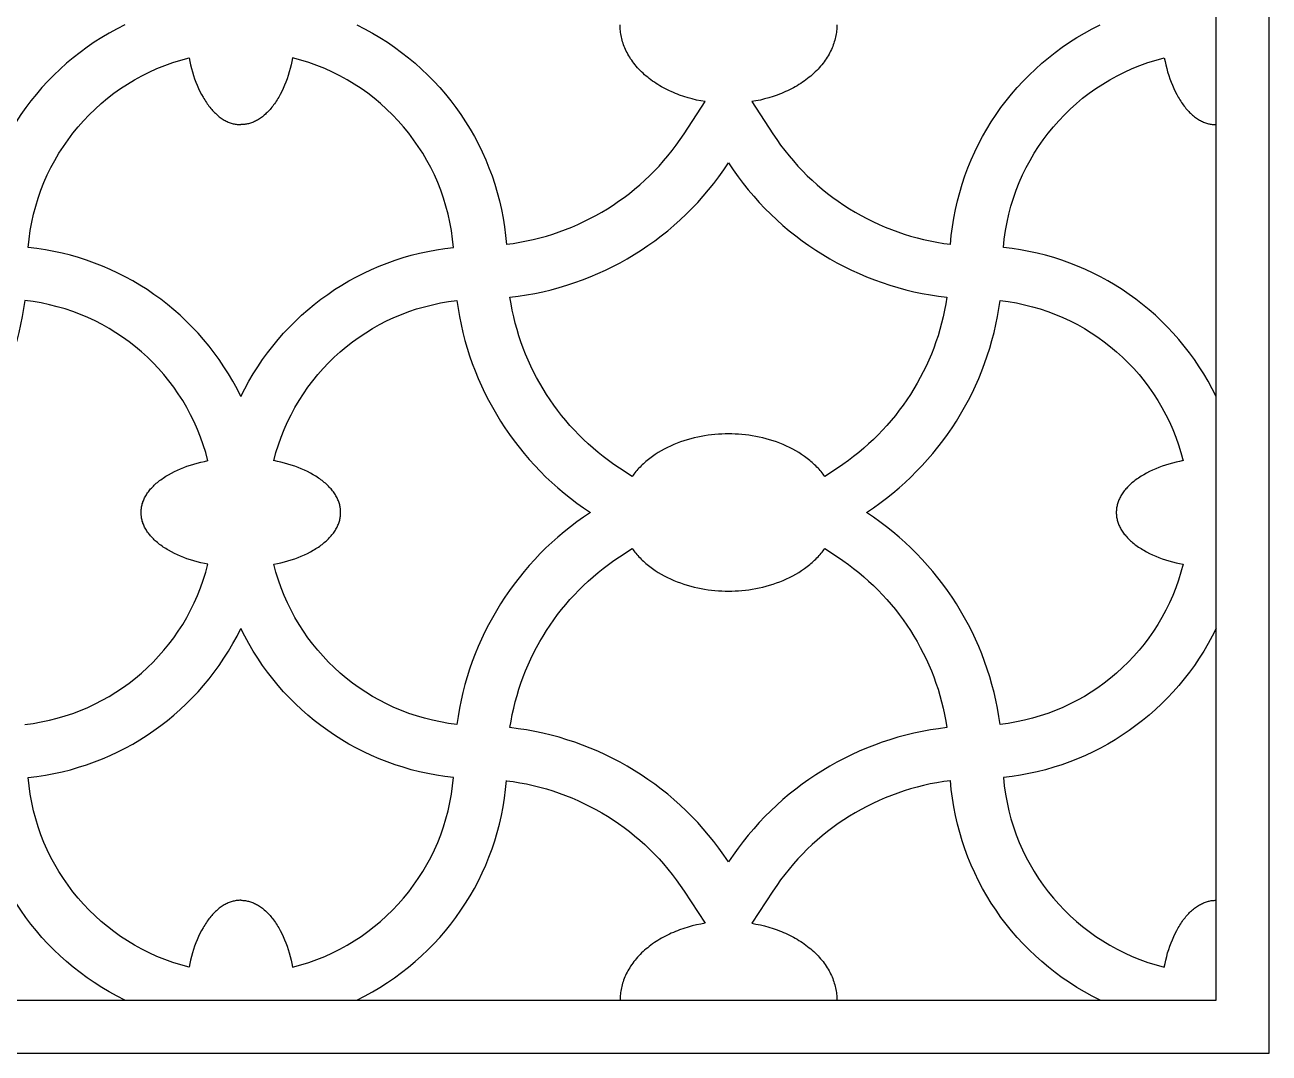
# Model space of a CAD drawing. Header units: millimetres. Extents: x 244 to 522, y 570 to 848.
# Drawn here: x 353.7 to 522.2, y 569.8 to 709.1 of the extents above; entities that cross this region are included whole.
import ezdxf

# ---------------------------------------------------------------- set-up
doc = ezdxf.new("R2010")
doc.units = ezdxf.units.MM
doc.layers.add('Layer 01', color=1, linetype='Continuous')

msp = doc.modelspace()

# ---------------------------------------------------------------- linework, layer by layer
at = {"layer": 'Layer 01'}
for p, q in [((522.23, 569.77), (522.23, 848.37)), ((515.05, 576.95), (515.05, 841.18)), ((434.31, 708.87), (434.3, 709.07)), ((434.31, 708.66), (434.31, 708.87)), ((434.33, 708.46), (434.31, 708.66)), ((434.35, 708.25), (434.33, 708.46)), ((434.37, 708.05), (434.35, 708.25)), ((434.4, 707.84), (434.37, 708.05)), ((463.61, 708.05), (463.58, 707.84)), ((463.63, 708.25), (463.61, 708.05)), ((463.65, 708.46), (463.63, 708.25)), ((463.66, 708.66), (463.65, 708.46)), ((463.67, 708.87), (463.66, 708.66)), ((463.67, 709.07), (463.67, 708.87)), ((434.44, 707.63), (434.4, 707.84)), ((434.48, 707.42), (434.44, 707.63)), ((434.53, 707.21), (434.48, 707.42)), ((434.58, 707), (434.53, 707.21)), ((434.64, 706.79), (434.58, 707)), ((434.71, 706.57), (434.64, 706.79)), ((434.78, 706.36), (434.71, 706.57)), ((434.86, 706.15), (434.78, 706.36)), ((463.19, 706.36), (463.11, 706.15)), ((463.27, 706.57), (463.19, 706.36)), ((463.33, 706.79), (463.27, 706.57)), ((463.4, 707), (463.33, 706.79)), ((463.45, 707.21), (463.4, 707)), ((463.5, 707.42), (463.45, 707.21)), ((463.54, 707.63), (463.5, 707.42)), ((463.58, 707.84), (463.54, 707.63)), ((375.91, 704.61), (376.01, 704.12)), ((389.95, 704.61), (389.85, 704.12)), ((434.95, 705.94), (434.86, 706.15)), ((435.04, 705.73), (434.95, 705.94)), ((435.14, 705.52), (435.04, 705.73)), ((435.25, 705.31), (435.14, 705.52)), ((435.36, 705.1), (435.25, 705.31)), ((435.48, 704.89), (435.36, 705.1)), ((435.61, 704.68), (435.48, 704.89)), ((435.74, 704.47), (435.61, 704.68)), ((462.37, 704.68), (462.24, 704.47)), ((462.5, 704.89), (462.37, 704.68)), ((462.62, 705.1), (462.5, 704.89)), ((462.73, 705.31), (462.62, 705.1)), ((462.83, 705.52), (462.73, 705.31)), ((462.93, 705.73), (462.83, 705.52)), ((463.03, 705.94), (462.93, 705.73)), ((463.11, 706.15), (463.03, 705.94)), ((508.03, 704.61), (508.13, 704.12)), ((515.05, 705.47), (515.05, 705.47)), ((376.01, 704.12), (376.12, 703.64)), ((376.12, 703.64), (376.24, 703.16)), ((376.24, 703.16), (376.38, 702.69)), ((389.62, 703.16), (389.49, 702.69)), ((389.74, 703.64), (389.62, 703.16)), ((389.85, 704.12), (389.74, 703.64)), ((435.88, 704.27), (435.74, 704.47)), ((436.03, 704.06), (435.88, 704.27)), ((436.18, 703.86), (436.03, 704.06)), ((436.34, 703.66), (436.18, 703.86)), ((436.5, 703.46), (436.34, 703.66)), ((436.67, 703.27), (436.5, 703.46)), ((436.85, 703.07), (436.67, 703.27)), ((437.04, 702.88), (436.85, 703.07)), ((461.13, 703.07), (460.94, 702.88)), ((461.3, 703.27), (461.13, 703.07)), ((461.48, 703.46), (461.3, 703.27)), ((461.64, 703.66), (461.48, 703.46)), ((461.8, 703.86), (461.64, 703.66)), ((461.95, 704.06), (461.8, 703.86)), ((462.1, 704.27), (461.95, 704.06)), ((462.24, 704.47), (462.1, 704.27)), ((508.13, 704.12), (508.24, 703.64)), ((508.24, 703.64), (508.36, 703.16)), ((508.36, 703.16), (508.49, 702.69)), ((376.38, 702.69), (376.52, 702.23)), ((376.52, 702.23), (376.67, 701.77)), ((376.67, 701.77), (376.84, 701.32)), ((376.84, 701.32), (377.01, 700.89)), ((389.02, 701.32), (388.85, 700.89)), ((389.19, 701.77), (389.02, 701.32)), ((389.34, 702.23), (389.19, 701.77)), ((389.49, 702.69), (389.34, 702.23)), ((437.23, 702.69), (437.04, 702.88)), ((437.42, 702.51), (437.23, 702.69)), ((437.62, 702.32), (437.42, 702.51)), ((437.83, 702.14), (437.62, 702.32)), ((438.05, 701.97), (437.83, 702.14)), ((438.26, 701.79), (438.05, 701.97)), ((438.49, 701.62), (438.26, 701.79)), ((438.72, 701.46), (438.49, 701.62)), ((438.95, 701.29), (438.72, 701.46)), ((439.19, 701.13), (438.95, 701.29)), ((459.03, 701.29), (458.79, 701.13)), ((459.26, 701.46), (459.03, 701.29)), ((459.49, 701.62), (459.26, 701.46)), ((459.71, 701.79), (459.49, 701.62)), ((459.93, 701.97), (459.71, 701.79)), ((460.15, 702.14), (459.93, 701.97)), ((460.35, 702.32), (460.15, 702.14)), ((460.56, 702.51), (460.35, 702.32)), ((460.75, 702.69), (460.56, 702.51)), ((460.94, 702.88), (460.75, 702.69)), ((508.49, 702.69), (508.63, 702.23)), ((508.63, 702.23), (508.79, 701.77)), ((508.79, 701.77), (508.95, 701.32)), ((508.95, 701.32), (509.13, 700.89)), ((377.01, 700.89), (377.2, 700.46)), ((377.2, 700.46), (377.39, 700.05)), ((377.39, 700.05), (377.6, 699.65)), ((377.6, 699.65), (377.81, 699.27)), ((388.27, 699.65), (388.06, 699.27)), ((388.47, 700.05), (388.27, 699.65)), ((388.67, 700.46), (388.47, 700.05)), ((388.85, 700.89), (388.67, 700.46)), ((439.44, 700.98), (439.19, 701.13)), ((439.68, 700.83), (439.44, 700.98)), ((439.94, 700.68), (439.68, 700.83)), ((440.19, 700.54), (439.94, 700.68)), ((440.45, 700.4), (440.19, 700.54)), ((440.72, 700.27), (440.45, 700.4)), ((440.98, 700.14), (440.72, 700.27)), ((441.25, 700.02), (440.98, 700.14)), ((441.53, 699.9), (441.25, 700.02)), ((441.8, 699.78), (441.53, 699.9)), ((442.08, 699.67), (441.8, 699.78)), ((442.36, 699.56), (442.08, 699.67)), ((442.93, 699.37), (442.36, 699.56)), ((455.61, 699.56), (455.05, 699.37)), ((455.9, 699.67), (455.61, 699.56)), ((456.17, 699.78), (455.9, 699.67)), ((456.45, 699.9), (456.17, 699.78)), ((456.72, 700.02), (456.45, 699.9)), ((456.99, 700.14), (456.72, 700.02)), ((457.26, 700.27), (456.99, 700.14)), ((457.53, 700.4), (457.26, 700.27)), ((457.79, 700.54), (457.53, 700.4)), ((458.04, 700.68), (457.79, 700.54)), ((458.29, 700.83), (458.04, 700.68)), ((458.54, 700.98), (458.29, 700.83)), ((458.79, 701.13), (458.54, 700.98)), ((509.13, 700.89), (509.31, 700.46)), ((509.31, 700.46), (509.51, 700.05)), ((509.51, 700.05), (509.71, 699.65)), ((509.71, 699.65), (509.92, 699.27)), ((377.81, 699.27), (377.92, 699.09)), ((377.92, 699.09), (378.03, 698.91)), ((378.03, 698.91), (378.14, 698.73)), ((378.14, 698.73), (378.26, 698.56)), ((378.26, 698.56), (378.37, 698.39)), ((378.37, 698.39), (378.49, 698.22)), ((378.49, 698.22), (378.61, 698.07)), ((378.61, 698.07), (378.73, 697.91)), ((378.73, 697.91), (378.86, 697.76)), ((387.13, 697.91), (387.01, 697.76)), ((387.25, 698.07), (387.13, 697.91)), ((387.37, 698.22), (387.25, 698.07)), ((387.49, 698.39), (387.37, 698.22)), ((387.61, 698.56), (387.49, 698.39)), ((387.72, 698.73), (387.61, 698.56)), ((387.83, 698.91), (387.72, 698.73)), ((387.95, 699.09), (387.83, 698.91)), ((388.06, 699.27), (387.95, 699.09)), ((443.51, 699.19), (442.93, 699.37)), ((442.98, 694.3), (445.84, 698.67)), ((444.09, 699.03), (443.51, 699.19)), ((444.67, 698.89), (444.09, 699.03)), ((445.25, 698.77), (444.67, 698.89)), ((445.84, 698.67), (445.25, 698.77)), ((452.72, 698.77), (452.14, 698.67)), ((452.14, 698.67), (455, 694.3)), ((453.31, 698.89), (452.72, 698.77)), ((453.89, 699.03), (453.31, 698.89)), ((454.47, 699.19), (453.89, 699.03)), ((455.05, 699.37), (454.47, 699.19)), ((509.92, 699.27), (510.03, 699.09)), ((510.03, 699.09), (510.14, 698.91)), ((510.14, 698.91), (510.26, 698.73)), ((510.26, 698.73), (510.37, 698.56)), ((510.37, 698.56), (510.49, 698.39)), ((510.49, 698.39), (510.61, 698.22)), ((510.61, 698.22), (510.73, 698.07)), ((510.73, 698.07), (510.85, 697.91)), ((510.85, 697.91), (510.97, 697.76)), ((378.86, 697.76), (378.98, 697.62)), ((378.98, 697.62), (379.11, 697.48)), ((379.11, 697.48), (379.23, 697.34)), ((379.23, 697.34), (379.36, 697.21)), ((379.36, 697.21), (379.49, 697.09)), ((379.49, 697.09), (379.62, 696.97)), ((379.62, 696.97), (379.75, 696.85)), ((379.75, 696.85), (379.88, 696.74)), ((379.88, 696.74), (380.01, 696.63)), ((380.01, 696.63), (380.15, 696.53)), ((380.15, 696.53), (380.28, 696.44)), ((380.28, 696.44), (380.41, 696.35)), ((380.41, 696.35), (380.55, 696.26)), ((380.55, 696.26), (380.68, 696.18)), ((380.68, 696.18), (380.81, 696.11)), ((385.18, 696.18), (385.05, 696.11)), ((385.32, 696.26), (385.18, 696.18)), ((385.45, 696.35), (385.32, 696.26)), ((385.59, 696.44), (385.45, 696.35)), ((385.72, 696.53), (385.59, 696.44)), ((385.85, 696.63), (385.72, 696.53)), ((385.98, 696.74), (385.85, 696.63)), ((386.11, 696.85), (385.98, 696.74)), ((386.25, 696.97), (386.11, 696.85)), ((386.37, 697.09), (386.25, 696.97)), ((386.5, 697.21), (386.37, 697.09)), ((386.63, 697.34), (386.5, 697.21)), ((386.76, 697.48), (386.63, 697.34)), ((386.88, 697.62), (386.76, 697.48)), ((387.01, 697.76), (386.88, 697.62)), ((510.97, 697.76), (511.09, 697.62)), ((511.09, 697.62), (511.22, 697.48)), ((511.22, 697.48), (511.35, 697.34)), ((511.35, 697.34), (511.47, 697.21)), ((511.47, 697.21), (511.6, 697.09)), ((511.6, 697.09), (511.73, 696.97)), ((511.73, 696.97), (511.86, 696.85)), ((511.86, 696.85), (512, 696.74)), ((512, 696.74), (512.13, 696.63)), ((512.13, 696.63), (512.26, 696.53)), ((512.26, 696.53), (512.39, 696.44)), ((512.39, 696.44), (512.53, 696.35)), ((512.53, 696.35), (512.66, 696.26)), ((512.66, 696.26), (512.79, 696.18)), ((512.79, 696.18), (512.93, 696.11)), ((380.81, 696.11), (380.95, 696.04)), ((380.95, 696.04), (381.08, 695.97)), ((381.08, 695.97), (381.22, 695.91)), ((381.22, 695.91), (381.35, 695.86)), ((381.35, 695.86), (381.49, 695.81)), ((381.49, 695.81), (381.62, 695.76)), ((381.62, 695.76), (381.75, 695.72)), ((381.75, 695.72), (381.89, 695.68)), ((381.89, 695.68), (382.02, 695.65)), ((382.02, 695.65), (382.15, 695.62)), ((382.15, 695.62), (382.28, 695.6)), ((382.28, 695.6), (382.42, 695.58)), ((382.42, 695.58), (382.55, 695.57)), ((382.55, 695.57), (382.68, 695.56)), ((382.68, 695.56), (382.8, 695.55)), ((382.8, 695.55), (382.93, 695.55)), ((383.06, 695.55), (382.93, 695.55)), ((383.19, 695.56), (383.06, 695.55)), ((383.32, 695.57), (383.19, 695.56)), ((383.45, 695.58), (383.32, 695.57)), ((383.58, 695.6), (383.45, 695.58)), ((383.71, 695.62), (383.58, 695.6)), ((383.84, 695.65), (383.71, 695.62)), ((383.98, 695.68), (383.84, 695.65)), ((384.11, 695.72), (383.98, 695.68)), ((384.24, 695.76), (384.11, 695.72)), ((384.38, 695.81), (384.24, 695.76)), ((384.51, 695.86), (384.38, 695.81)), ((384.65, 695.91), (384.51, 695.86)), ((384.78, 695.97), (384.65, 695.91)), ((384.91, 696.04), (384.78, 695.97)), ((385.05, 696.11), (384.91, 696.04)), ((512.93, 696.11), (513.06, 696.04)), ((513.06, 696.04), (513.2, 695.97)), ((513.2, 695.97), (513.33, 695.91)), ((513.33, 695.91), (513.47, 695.86)), ((513.47, 695.86), (513.6, 695.81)), ((513.6, 695.81), (513.74, 695.76)), ((513.74, 695.76), (513.87, 695.72)), ((513.87, 695.72), (514, 695.68)), ((514, 695.68), (514.13, 695.65)), ((514.13, 695.65), (514.27, 695.62)), ((514.27, 695.62), (514.4, 695.6)), ((514.4, 695.6), (514.53, 695.58)), ((514.53, 695.58), (514.66, 695.57)), ((514.66, 695.57), (514.79, 695.56)), ((514.79, 695.56), (514.92, 695.55)), ((514.92, 695.55), (515.05, 695.55)), ((442.03, 652.39), (441.59, 652.21)), ((442.49, 652.56), (442.03, 652.39)), ((442.95, 652.72), (442.49, 652.56)), ((443.41, 652.86), (442.95, 652.72)), ((443.88, 652.99), (443.41, 652.86)), ((444.35, 653.11), (443.88, 652.99)), ((444.82, 653.22), (444.35, 653.11)), ((445.29, 653.31), (444.82, 653.22)), ((445.76, 653.4), (445.29, 653.31)), ((446.23, 653.47), (445.76, 653.4)), ((446.7, 653.53), (446.23, 653.47)), ((447.16, 653.58), (446.7, 653.53)), ((447.63, 653.61), (447.16, 653.58)), ((448.09, 653.64), (447.63, 653.61)), ((448.54, 653.65), (448.09, 653.64)), ((448.99, 653.66), (448.54, 653.65)), ((449.44, 653.65), (448.99, 653.66)), ((449.89, 653.64), (449.44, 653.65)), ((450.35, 653.61), (449.89, 653.64)), ((450.81, 653.58), (450.35, 653.61)), ((451.28, 653.53), (450.81, 653.58)), ((451.75, 653.47), (451.28, 653.53)), ((452.22, 653.4), (451.75, 653.47)), ((452.69, 653.31), (452.22, 653.4)), ((453.16, 653.22), (452.69, 653.31)), ((453.63, 653.11), (453.16, 653.22)), ((454.1, 652.99), (453.63, 653.11)), ((454.57, 652.86), (454.1, 652.99)), ((455.03, 652.72), (454.57, 652.86)), ((455.49, 652.56), (455.03, 652.72)), ((455.94, 652.39), (455.49, 652.56)), ((456.39, 652.21), (455.94, 652.39)), ((439.08, 650.87), (438.7, 650.61)), ((439.47, 651.12), (439.08, 650.87)), ((439.88, 651.36), (439.47, 651.12)), ((440.29, 651.59), (439.88, 651.36)), ((440.71, 651.81), (440.29, 651.59)), ((441.15, 652.01), (440.71, 651.81)), ((441.59, 652.21), (441.15, 652.01)), ((456.83, 652.01), (456.39, 652.21)), ((457.26, 651.81), (456.83, 652.01)), ((457.69, 651.59), (457.26, 651.81)), ((458.1, 651.36), (457.69, 651.59)), ((458.51, 651.12), (458.1, 651.36)), ((458.9, 650.87), (458.51, 651.12)), ((459.28, 650.61), (458.9, 650.87)), ((374.75, 648.93), (375.19, 649.1)), ((375.19, 649.1), (375.63, 649.27)), ((375.63, 649.27), (376.09, 649.42)), ((376.09, 649.42), (376.56, 649.56)), ((376.56, 649.56), (377.03, 649.7)), ((377.03, 649.7), (377.5, 649.82)), ((377.5, 649.82), (377.99, 649.93)), ((377.99, 649.93), (378.47, 650.03)), ((387.88, 649.93), (387.39, 650.03)), ((388.36, 649.82), (387.88, 649.93)), ((388.84, 649.7), (388.36, 649.82)), ((389.31, 649.56), (388.84, 649.7)), ((389.77, 649.42), (389.31, 649.56)), ((390.23, 649.27), (389.77, 649.42)), ((390.68, 649.1), (390.23, 649.27)), ((391.11, 648.93), (390.68, 649.1)), ((435.94, 647.89), (434.22, 649.02)), ((436.86, 649.02), (436.72, 648.86)), ((437.01, 649.17), (436.86, 649.02)), ((437.16, 649.32), (437.01, 649.17)), ((437.32, 649.47), (437.16, 649.32)), ((437.48, 649.62), (437.32, 649.47)), ((437.64, 649.77), (437.48, 649.62)), ((437.81, 649.92), (437.64, 649.77)), ((437.98, 650.06), (437.81, 649.92)), ((438.33, 650.34), (437.98, 650.06)), ((438.7, 650.61), (438.33, 650.34)), ((459.64, 650.34), (459.28, 650.61)), ((460, 650.06), (459.64, 650.34)), ((460.17, 649.92), (460, 650.06)), ((460.34, 649.77), (460.17, 649.92)), ((460.5, 649.62), (460.34, 649.77)), ((460.66, 649.47), (460.5, 649.62)), ((460.82, 649.32), (460.66, 649.47)), ((460.97, 649.17), (460.82, 649.32)), ((461.12, 649.02), (460.97, 649.17)), ((461.26, 648.86), (461.12, 649.02)), ((463.76, 649.02), (462.04, 647.89)), ((507.3, 649.1), (506.87, 648.93)), ((507.75, 649.27), (507.3, 649.1)), ((508.2, 649.42), (507.75, 649.27)), ((508.67, 649.56), (508.2, 649.42)), ((509.14, 649.7), (508.67, 649.56)), ((509.62, 649.82), (509.14, 649.7)), ((510.1, 649.93), (509.62, 649.82)), ((510.59, 650.03), (510.1, 649.93)), ((371.78, 647.21), (371.93, 647.33)), ((371.93, 647.33), (372.09, 647.45)), ((372.09, 647.45), (372.25, 647.57)), ((372.25, 647.57), (372.42, 647.68)), ((372.42, 647.68), (372.59, 647.8)), ((372.59, 647.8), (372.77, 647.91)), ((372.77, 647.91), (372.95, 648.02)), ((372.95, 648.02), (373.14, 648.13)), ((373.14, 648.13), (373.52, 648.35)), ((373.52, 648.35), (373.92, 648.55)), ((373.92, 648.55), (374.33, 648.74)), ((374.33, 648.74), (374.75, 648.93)), ((391.54, 648.74), (391.11, 648.93)), ((391.95, 648.55), (391.54, 648.74)), ((392.35, 648.35), (391.95, 648.55)), ((392.73, 648.13), (392.35, 648.35)), ((392.91, 648.02), (392.73, 648.13)), ((393.09, 647.91), (392.91, 648.02)), ((393.27, 647.8), (393.09, 647.91)), ((393.44, 647.68), (393.27, 647.8)), ((393.61, 647.57), (393.44, 647.68)), ((393.77, 647.45), (393.61, 647.57)), ((393.93, 647.33), (393.77, 647.45)), ((394.09, 647.21), (393.93, 647.33)), ((436.06, 648.06), (435.94, 647.89)), ((436.18, 648.22), (436.06, 648.06)), ((436.31, 648.38), (436.18, 648.22)), ((436.44, 648.54), (436.31, 648.38)), ((436.58, 648.7), (436.44, 648.54)), ((436.72, 648.86), (436.58, 648.7)), ((461.4, 648.7), (461.26, 648.86)), ((461.54, 648.54), (461.4, 648.7)), ((461.67, 648.38), (461.54, 648.54)), ((461.8, 648.22), (461.67, 648.38)), ((461.92, 648.06), (461.8, 648.22)), ((462.04, 647.89), (461.92, 648.06)), ((504.04, 647.33), (503.89, 647.21)), ((504.2, 647.45), (504.04, 647.33)), ((504.37, 647.57), (504.2, 647.45)), ((504.54, 647.68), (504.37, 647.57)), ((504.71, 647.8), (504.54, 647.68)), ((504.88, 647.91), (504.71, 647.8)), ((505.07, 648.02), (504.88, 647.91)), ((505.25, 648.13), (505.07, 648.02)), ((505.63, 648.35), (505.25, 648.13)), ((506.03, 648.55), (505.63, 648.35)), ((506.44, 648.74), (506.03, 648.55)), ((506.87, 648.93), (506.44, 648.74)), ((370.21, 645.53), (370.3, 645.66)), ((370.3, 645.66), (370.4, 645.8)), ((370.4, 645.8), (370.5, 645.93)), ((370.5, 645.93), (370.6, 646.06)), ((370.6, 646.06), (370.71, 646.19)), ((370.71, 646.19), (370.83, 646.32)), ((370.83, 646.32), (370.95, 646.45)), ((370.95, 646.45), (371.08, 646.58)), ((371.08, 646.58), (371.21, 646.71)), ((371.21, 646.71), (371.34, 646.84)), ((371.34, 646.84), (371.48, 646.96)), ((371.48, 646.96), (371.63, 647.09)), ((371.63, 647.09), (371.78, 647.21)), ((394.24, 647.09), (394.09, 647.21)), ((394.38, 646.96), (394.24, 647.09)), ((394.52, 646.84), (394.38, 646.96)), ((394.66, 646.71), (394.52, 646.84)), ((394.79, 646.58), (394.66, 646.71)), ((394.91, 646.45), (394.79, 646.58)), ((395.03, 646.32), (394.91, 646.45)), ((395.15, 646.19), (395.03, 646.32)), ((395.26, 646.06), (395.15, 646.19)), ((395.36, 645.93), (395.26, 646.06)), ((395.47, 645.8), (395.36, 645.93)), ((395.56, 645.66), (395.47, 645.8)), ((395.65, 645.53), (395.56, 645.66)), ((502.42, 645.66), (502.33, 645.53)), ((502.51, 645.8), (502.42, 645.66)), ((502.61, 645.93), (502.51, 645.8)), ((502.72, 646.06), (502.61, 645.93)), ((502.83, 646.19), (502.72, 646.06)), ((502.94, 646.32), (502.83, 646.19)), ((503.06, 646.45), (502.94, 646.32)), ((503.19, 646.58), (503.06, 646.45)), ((503.32, 646.71), (503.19, 646.58)), ((503.46, 646.84), (503.32, 646.71)), ((503.6, 646.96), (503.46, 646.84)), ((503.74, 647.09), (503.6, 646.96)), ((503.89, 647.21), (503.74, 647.09)), ((369.49, 643.79), (369.52, 643.92)), ((369.52, 643.92), (369.55, 644.05)), ((369.55, 644.05), (369.58, 644.19)), ((369.58, 644.19), (369.63, 644.32)), ((369.63, 644.32), (369.67, 644.45)), ((369.67, 644.45), (369.72, 644.59)), ((369.72, 644.59), (369.78, 644.72)), ((369.78, 644.72), (369.84, 644.86)), ((369.84, 644.86), (369.9, 644.99)), ((369.9, 644.99), (369.97, 645.13)), ((369.97, 645.13), (370.05, 645.26)), ((370.05, 645.26), (370.13, 645.4)), ((370.13, 645.4), (370.21, 645.53)), ((395.74, 645.4), (395.65, 645.53)), ((395.82, 645.26), (395.74, 645.4)), ((395.89, 645.13), (395.82, 645.26)), ((395.96, 644.99), (395.89, 645.13)), ((396.03, 644.86), (395.96, 644.99)), ((396.09, 644.72), (396.03, 644.86)), ((396.14, 644.59), (396.09, 644.72)), ((396.19, 644.45), (396.14, 644.59)), ((396.24, 644.32), (396.19, 644.45)), ((396.28, 644.19), (396.24, 644.32)), ((396.32, 644.05), (396.28, 644.19)), ((396.35, 643.92), (396.32, 644.05)), ((396.38, 643.79), (396.35, 643.92)), ((501.63, 643.92), (501.6, 643.79)), ((501.66, 644.05), (501.63, 643.92)), ((501.7, 644.19), (501.66, 644.05)), ((501.74, 644.32), (501.7, 644.19)), ((501.79, 644.45), (501.74, 644.32)), ((501.84, 644.59), (501.79, 644.45)), ((501.89, 644.72), (501.84, 644.59)), ((501.95, 644.86), (501.89, 644.72)), ((502.02, 644.99), (501.95, 644.86)), ((502.09, 645.13), (502.02, 644.99)), ((502.16, 645.26), (502.09, 645.13)), ((502.24, 645.4), (502.16, 645.26)), ((502.33, 645.53), (502.24, 645.4)), ((369.41, 643.01), (369.42, 643.14)), ((369.42, 642.88), (369.41, 643.01)), ((369.42, 643.27), (369.43, 643.4)), ((369.42, 643.14), (369.42, 643.27)), ((369.42, 642.75), (369.42, 642.88)), ((369.43, 642.62), (369.42, 642.75)), ((369.43, 643.4), (369.45, 643.53)), ((369.45, 642.49), (369.43, 642.62)), ((369.45, 643.53), (369.46, 643.66)), ((369.46, 642.36), (369.45, 642.49)), ((369.46, 643.66), (369.49, 643.79)), ((369.49, 642.23), (369.46, 642.36)), ((369.52, 642.1), (369.49, 642.23)), ((396.35, 642.1), (396.38, 642.23)), ((396.4, 643.66), (396.38, 643.79)), ((396.38, 642.23), (396.4, 642.36)), ((396.42, 643.53), (396.4, 643.66)), ((396.4, 642.36), (396.42, 642.49)), ((396.43, 643.4), (396.42, 643.53)), ((396.42, 642.49), (396.43, 642.62)), ((396.44, 643.27), (396.43, 643.4)), ((396.43, 642.62), (396.44, 642.75)), ((396.45, 643.14), (396.44, 643.27)), ((396.44, 642.75), (396.45, 642.88)), ((396.45, 643.01), (396.45, 643.14)), ((396.45, 642.88), (396.45, 643.01)), ((501.54, 643.27), (501.53, 643.14)), ((501.53, 643.14), (501.53, 643.01)), ((501.53, 643.01), (501.53, 642.88)), ((501.53, 642.88), (501.54, 642.75)), ((501.55, 643.4), (501.54, 643.27)), ((501.54, 642.75), (501.55, 642.62)), ((501.56, 643.53), (501.55, 643.4)), ((501.55, 642.62), (501.56, 642.49)), ((501.58, 643.66), (501.56, 643.53)), ((501.56, 642.49), (501.58, 642.36)), ((501.6, 643.79), (501.58, 643.66)), ((501.58, 642.36), (501.6, 642.23)), ((501.6, 642.23), (501.63, 642.1)), ((369.55, 641.97), (369.52, 642.1)), ((369.58, 641.83), (369.55, 641.97)), ((369.63, 641.7), (369.58, 641.83)), ((369.67, 641.56), (369.63, 641.7)), ((369.72, 641.43), (369.67, 641.56)), ((369.78, 641.3), (369.72, 641.43)), ((369.84, 641.16), (369.78, 641.3)), ((369.9, 641.03), (369.84, 641.16)), ((369.97, 640.89), (369.9, 641.03)), ((370.05, 640.76), (369.97, 640.89)), ((370.13, 640.62), (370.05, 640.76)), ((370.21, 640.49), (370.13, 640.62)), ((395.65, 640.49), (395.74, 640.62)), ((395.74, 640.62), (395.82, 640.76)), ((395.82, 640.76), (395.89, 640.89)), ((395.89, 640.89), (395.96, 641.03)), ((395.96, 641.03), (396.03, 641.16)), ((396.03, 641.16), (396.09, 641.3)), ((396.09, 641.3), (396.14, 641.43)), ((396.14, 641.43), (396.19, 641.56)), ((396.19, 641.56), (396.24, 641.7)), ((396.24, 641.7), (396.28, 641.83)), ((396.28, 641.83), (396.32, 641.97)), ((396.32, 641.97), (396.35, 642.1)), ((501.63, 642.1), (501.66, 641.97)), ((501.66, 641.97), (501.7, 641.83)), ((501.7, 641.83), (501.74, 641.7)), ((501.74, 641.7), (501.79, 641.56)), ((501.79, 641.56), (501.84, 641.43)), ((501.84, 641.43), (501.89, 641.3)), ((501.89, 641.3), (501.95, 641.16)), ((501.95, 641.16), (502.02, 641.03)), ((502.02, 641.03), (502.09, 640.89)), ((502.09, 640.89), (502.16, 640.76)), ((502.16, 640.76), (502.24, 640.62)), ((502.24, 640.62), (502.33, 640.49)), ((370.3, 640.36), (370.21, 640.49)), ((370.4, 640.22), (370.3, 640.36)), ((370.5, 640.09), (370.4, 640.22)), ((370.6, 639.96), (370.5, 640.09)), ((370.71, 639.83), (370.6, 639.96)), ((370.83, 639.7), (370.71, 639.83)), ((370.95, 639.57), (370.83, 639.7)), ((371.08, 639.44), (370.95, 639.57)), ((371.21, 639.31), (371.08, 639.44)), ((371.34, 639.18), (371.21, 639.31)), ((371.48, 639.06), (371.34, 639.18)), ((371.63, 638.93), (371.48, 639.06)), ((371.78, 638.81), (371.63, 638.93)), ((394.09, 638.81), (394.24, 638.93)), ((394.24, 638.93), (394.38, 639.06)), ((394.38, 639.06), (394.52, 639.18)), ((394.52, 639.18), (394.66, 639.31)), ((394.66, 639.31), (394.79, 639.44)), ((394.79, 639.44), (394.91, 639.57)), ((394.91, 639.57), (395.03, 639.7)), ((395.03, 639.7), (395.15, 639.83)), ((395.15, 639.83), (395.26, 639.96)), ((395.26, 639.96), (395.36, 640.09)), ((395.36, 640.09), (395.47, 640.22)), ((395.47, 640.22), (395.56, 640.36)), ((395.56, 640.36), (395.65, 640.49)), ((502.33, 640.49), (502.42, 640.36)), ((502.42, 640.36), (502.51, 640.22)), ((502.51, 640.22), (502.61, 640.09)), ((502.61, 640.09), (502.72, 639.96)), ((502.72, 639.96), (502.83, 639.83)), ((502.83, 639.83), (502.94, 639.7)), ((502.94, 639.7), (503.06, 639.57)), ((503.06, 639.57), (503.19, 639.44)), ((503.19, 639.44), (503.32, 639.31)), ((503.32, 639.31), (503.46, 639.18)), ((503.46, 639.18), (503.6, 639.06)), ((503.6, 639.06), (503.74, 638.93)), ((503.74, 638.93), (503.89, 638.81)), ((371.93, 638.69), (371.78, 638.81)), ((372.09, 638.57), (371.93, 638.69)), ((372.25, 638.45), (372.09, 638.57)), ((372.42, 638.33), (372.25, 638.45)), ((372.59, 638.22), (372.42, 638.33)), ((372.77, 638.11), (372.59, 638.22)), ((372.95, 638), (372.77, 638.11)), ((373.14, 637.89), (372.95, 638)), ((373.52, 637.67), (373.14, 637.89)), ((373.92, 637.47), (373.52, 637.67)), ((374.33, 637.28), (373.92, 637.47)), ((374.75, 637.09), (374.33, 637.28)), ((391.11, 637.09), (391.54, 637.28)), ((391.54, 637.28), (391.95, 637.47)), ((391.95, 637.47), (392.35, 637.67)), ((392.35, 637.67), (392.73, 637.89)), ((392.73, 637.89), (392.91, 638)), ((392.91, 638), (393.09, 638.11)), ((393.09, 638.11), (393.27, 638.22)), ((393.27, 638.22), (393.44, 638.33)), ((393.44, 638.33), (393.61, 638.45)), ((393.61, 638.45), (393.77, 638.57)), ((393.77, 638.57), (393.93, 638.69)), ((393.93, 638.69), (394.09, 638.81)), ((434.22, 637), (435.94, 638.13)), ((435.94, 638.13), (436.06, 637.96)), ((436.06, 637.96), (436.18, 637.8)), ((436.18, 637.8), (436.31, 637.64)), ((436.31, 637.64), (436.44, 637.48)), ((436.44, 637.48), (436.58, 637.32)), ((436.58, 637.32), (436.72, 637.16)), ((436.72, 637.16), (436.86, 637)), ((461.12, 637), (461.26, 637.16)), ((461.26, 637.16), (461.4, 637.32)), ((461.4, 637.32), (461.54, 637.48)), ((461.54, 637.48), (461.67, 637.64)), ((461.67, 637.64), (461.8, 637.8)), ((461.8, 637.8), (461.92, 637.96)), ((461.92, 637.96), (462.04, 638.13)), ((462.04, 638.13), (463.76, 637)), ((503.89, 638.81), (504.04, 638.69)), ((504.04, 638.69), (504.2, 638.57)), ((504.2, 638.57), (504.37, 638.45)), ((504.37, 638.45), (504.54, 638.33)), ((504.54, 638.33), (504.71, 638.22)), ((504.71, 638.22), (504.88, 638.11)), ((504.88, 638.11), (505.07, 638)), ((505.07, 638), (505.25, 637.89)), ((505.25, 637.89), (505.63, 637.67)), ((505.63, 637.67), (506.03, 637.47)), ((506.03, 637.47), (506.44, 637.28)), ((506.44, 637.28), (506.87, 637.09)), ((375.19, 636.92), (374.75, 637.09)), ((375.63, 636.75), (375.19, 636.92)), ((376.09, 636.6), (375.63, 636.75)), ((376.56, 636.46), (376.09, 636.6)), ((377.03, 636.32), (376.56, 636.46)), ((377.5, 636.2), (377.03, 636.32)), ((377.99, 636.09), (377.5, 636.2)), ((378.47, 635.99), (377.99, 636.09)), ((387.39, 635.99), (387.88, 636.09)), ((387.88, 636.09), (388.36, 636.2)), ((388.36, 636.2), (388.84, 636.32)), ((388.84, 636.32), (389.31, 636.46)), ((389.31, 636.46), (389.77, 636.6)), ((389.77, 636.6), (390.23, 636.75)), ((390.23, 636.75), (390.68, 636.92)), ((390.68, 636.92), (391.11, 637.09)), ((436.86, 637), (437.01, 636.85)), ((437.01, 636.85), (437.16, 636.7)), ((437.16, 636.7), (437.32, 636.55)), ((437.32, 636.55), (437.48, 636.4)), ((437.48, 636.4), (437.64, 636.25)), ((437.64, 636.25), (437.81, 636.1)), ((437.81, 636.1), (437.98, 635.96)), ((437.98, 635.96), (438.33, 635.68)), ((438.33, 635.68), (438.7, 635.41)), ((459.28, 635.41), (459.64, 635.68)), ((459.64, 635.68), (460, 635.96)), ((460, 635.96), (460.17, 636.1)), ((460.17, 636.1), (460.34, 636.25)), ((460.34, 636.25), (460.5, 636.4)), ((460.5, 636.4), (460.66, 636.55)), ((460.66, 636.55), (460.82, 636.7)), ((460.82, 636.7), (460.97, 636.85)), ((460.97, 636.85), (461.12, 637)), ((506.87, 637.09), (507.3, 636.92)), ((507.3, 636.92), (507.75, 636.75)), ((507.75, 636.75), (508.2, 636.6)), ((508.2, 636.6), (508.67, 636.46)), ((508.67, 636.46), (509.14, 636.32)), ((509.14, 636.32), (509.62, 636.2)), ((509.62, 636.2), (510.1, 636.09)), ((510.1, 636.09), (510.59, 635.99)), ((438.7, 635.41), (439.08, 635.15)), ((439.08, 635.15), (439.47, 634.9)), ((439.47, 634.9), (439.88, 634.66)), ((439.88, 634.66), (440.29, 634.43)), ((440.29, 634.43), (440.71, 634.21)), ((440.71, 634.21), (441.15, 634.01)), ((441.15, 634.01), (441.59, 633.81)), ((441.59, 633.81), (442.03, 633.63)), ((455.94, 633.63), (456.39, 633.81)), ((456.39, 633.81), (456.83, 634.01)), ((456.83, 634.01), (457.26, 634.21)), ((457.26, 634.21), (457.69, 634.43)), ((457.69, 634.43), (458.1, 634.66)), ((458.1, 634.66), (458.51, 634.9)), ((458.51, 634.9), (458.9, 635.15)), ((458.9, 635.15), (459.28, 635.41)), ((442.03, 633.63), (442.49, 633.46)), ((442.49, 633.46), (442.95, 633.3)), ((442.95, 633.3), (443.41, 633.16)), ((443.41, 633.16), (443.88, 633.03)), ((443.88, 633.03), (444.35, 632.91)), ((444.35, 632.91), (444.82, 632.8)), ((444.82, 632.8), (445.29, 632.7)), ((445.29, 632.7), (445.76, 632.62)), ((445.76, 632.62), (446.23, 632.55)), ((446.23, 632.55), (446.7, 632.49)), ((446.7, 632.49), (447.16, 632.44)), ((447.16, 632.44), (447.63, 632.41)), ((447.63, 632.41), (448.09, 632.38)), ((448.09, 632.38), (448.54, 632.37)), ((448.54, 632.37), (448.99, 632.36)), ((448.99, 632.36), (449.44, 632.37)), ((449.44, 632.37), (449.89, 632.38)), ((449.89, 632.38), (450.35, 632.41)), ((450.35, 632.41), (450.81, 632.44)), ((450.81, 632.44), (451.28, 632.49)), ((451.28, 632.49), (451.75, 632.55)), ((451.75, 632.55), (452.22, 632.62)), ((452.22, 632.62), (452.69, 632.7)), ((452.69, 632.7), (453.16, 632.8)), ((453.16, 632.8), (453.63, 632.91)), ((453.63, 632.91), (454.1, 633.03)), ((454.1, 633.03), (454.57, 633.16)), ((454.57, 633.16), (455.03, 633.3)), ((455.03, 633.3), (455.49, 633.46)), ((455.49, 633.46), (455.94, 633.63)), ((442.98, 591.72), (445.84, 587.35)), ((455, 591.72), (452.14, 587.35)), ((380.95, 589.98), (380.81, 589.91)), ((381.08, 590.05), (380.95, 589.98)), ((381.22, 590.11), (381.08, 590.05)), ((381.35, 590.16), (381.22, 590.11)), ((381.49, 590.21), (381.35, 590.16)), ((381.62, 590.26), (381.49, 590.21)), ((381.75, 590.3), (381.62, 590.26)), ((381.89, 590.34), (381.75, 590.3)), ((382.02, 590.37), (381.89, 590.34)), ((382.15, 590.4), (382.02, 590.37)), ((382.28, 590.42), (382.15, 590.4)), ((382.42, 590.44), (382.28, 590.42)), ((382.55, 590.45), (382.42, 590.44)), ((382.68, 590.46), (382.55, 590.45)), ((382.8, 590.47), (382.68, 590.46)), ((382.93, 590.47), (382.8, 590.47)), ((382.93, 590.47), (383.06, 590.47)), ((383.06, 590.47), (383.19, 590.46)), ((383.19, 590.46), (383.32, 590.45)), ((383.32, 590.45), (383.45, 590.44)), ((383.45, 590.44), (383.58, 590.42)), ((383.58, 590.42), (383.71, 590.4)), ((383.71, 590.4), (383.84, 590.37)), ((383.84, 590.37), (383.98, 590.34)), ((383.98, 590.34), (384.11, 590.3)), ((384.11, 590.3), (384.24, 590.26)), ((384.24, 590.26), (384.38, 590.21)), ((384.38, 590.21), (384.51, 590.16)), ((384.51, 590.16), (384.65, 590.11)), ((384.65, 590.11), (384.78, 590.05)), ((384.78, 590.05), (384.91, 589.98)), ((384.91, 589.98), (385.05, 589.91)), ((512.93, 589.91), (513.06, 589.98)), ((513.06, 589.98), (513.2, 590.05)), ((513.2, 590.05), (513.33, 590.11)), ((513.33, 590.11), (513.47, 590.16)), ((513.47, 590.16), (513.6, 590.21)), ((513.6, 590.21), (513.74, 590.26)), ((513.74, 590.26), (513.87, 590.3)), ((513.87, 590.3), (514, 590.34)), ((514, 590.34), (514.13, 590.37)), ((514.13, 590.37), (514.27, 590.4)), ((514.27, 590.4), (514.4, 590.42)), ((514.4, 590.42), (514.53, 590.44)), ((514.53, 590.44), (514.66, 590.45)), ((514.66, 590.45), (514.79, 590.46)), ((514.79, 590.46), (514.92, 590.47)), ((514.92, 590.47), (515.05, 590.47)), ((378.98, 588.4), (378.86, 588.26)), ((379.11, 588.54), (378.98, 588.4)), ((379.23, 588.68), (379.11, 588.54)), ((379.36, 588.81), (379.23, 588.68)), ((379.49, 588.93), (379.36, 588.81)), ((379.62, 589.05), (379.49, 588.93)), ((379.75, 589.17), (379.62, 589.05)), ((379.88, 589.28), (379.75, 589.17)), ((380.01, 589.39), (379.88, 589.28)), ((380.15, 589.49), (380.01, 589.39)), ((380.28, 589.58), (380.15, 589.49)), ((380.41, 589.67), (380.28, 589.58)), ((380.55, 589.76), (380.41, 589.67)), ((380.68, 589.84), (380.55, 589.76)), ((380.81, 589.91), (380.68, 589.84)), ((385.05, 589.91), (385.18, 589.84)), ((385.18, 589.84), (385.32, 589.76)), ((385.32, 589.76), (385.45, 589.67)), ((385.45, 589.67), (385.59, 589.58)), ((385.59, 589.58), (385.72, 589.49)), ((385.72, 589.49), (385.85, 589.39)), ((385.85, 589.39), (385.98, 589.28)), ((385.98, 589.28), (386.11, 589.17)), ((386.11, 589.17), (386.25, 589.05)), ((386.25, 589.05), (386.37, 588.93)), ((386.37, 588.93), (386.5, 588.81)), ((386.5, 588.81), (386.63, 588.68)), ((386.63, 588.68), (386.76, 588.54)), ((386.76, 588.54), (386.88, 588.4)), ((386.88, 588.4), (387.01, 588.26)), ((510.97, 588.26), (511.09, 588.4)), ((511.09, 588.4), (511.22, 588.54)), ((511.22, 588.54), (511.35, 588.68)), ((511.35, 588.68), (511.47, 588.81)), ((511.47, 588.81), (511.6, 588.93)), ((511.6, 588.93), (511.73, 589.05)), ((511.73, 589.05), (511.86, 589.17)), ((511.86, 589.17), (512, 589.28)), ((512, 589.28), (512.13, 589.39)), ((512.13, 589.39), (512.26, 589.49)), ((512.26, 589.49), (512.39, 589.58)), ((512.39, 589.58), (512.53, 589.67)), ((512.53, 589.67), (512.66, 589.76)), ((512.66, 589.76), (512.79, 589.84)), ((512.79, 589.84), (512.93, 589.91)), ((377.81, 586.75), (377.6, 586.37)), ((377.92, 586.93), (377.81, 586.75)), ((378.03, 587.11), (377.92, 586.93)), ((378.14, 587.29), (378.03, 587.11)), ((378.26, 587.46), (378.14, 587.29)), ((378.37, 587.63), (378.26, 587.46)), ((378.49, 587.8), (378.37, 587.63)), ((378.61, 587.95), (378.49, 587.8)), ((378.73, 588.11), (378.61, 587.95)), ((378.86, 588.26), (378.73, 588.11)), ((387.01, 588.26), (387.13, 588.11)), ((387.13, 588.11), (387.25, 587.95)), ((387.25, 587.95), (387.37, 587.8)), ((387.37, 587.8), (387.49, 587.63)), ((387.49, 587.63), (387.61, 587.46)), ((387.61, 587.46), (387.72, 587.29)), ((387.72, 587.29), (387.83, 587.11)), ((387.83, 587.11), (387.95, 586.93)), ((387.95, 586.93), (388.06, 586.75)), ((388.06, 586.75), (388.27, 586.37)), ((442.93, 586.65), (442.36, 586.46)), ((443.51, 586.83), (442.93, 586.65)), ((444.09, 586.99), (443.51, 586.83)), ((444.67, 587.13), (444.09, 586.99)), ((445.25, 587.25), (444.67, 587.13)), ((445.84, 587.35), (445.25, 587.25)), ((452.14, 587.35), (452.72, 587.25)), ((452.72, 587.25), (453.31, 587.13)), ((453.31, 587.13), (453.89, 586.99)), ((453.89, 586.99), (454.47, 586.83)), ((454.47, 586.83), (455.05, 586.65)), ((455.05, 586.65), (455.61, 586.46)), ((509.71, 586.37), (509.92, 586.75)), ((509.92, 586.75), (510.03, 586.93)), ((510.03, 586.93), (510.14, 587.11)), ((510.14, 587.11), (510.26, 587.29)), ((510.26, 587.29), (510.37, 587.46)), ((510.37, 587.46), (510.49, 587.63)), ((510.49, 587.63), (510.61, 587.8)), ((510.61, 587.8), (510.73, 587.95)), ((510.73, 587.95), (510.85, 588.11)), ((510.85, 588.11), (510.97, 588.26)), ((377.01, 585.13), (376.84, 584.7)), ((377.2, 585.56), (377.01, 585.13)), ((377.39, 585.97), (377.2, 585.56)), ((377.6, 586.37), (377.39, 585.97)), ((388.27, 586.37), (388.47, 585.97)), ((388.47, 585.97), (388.67, 585.56)), ((388.67, 585.56), (388.85, 585.13)), ((388.85, 585.13), (389.02, 584.7)), ((439.44, 585.04), (439.19, 584.89)), ((439.68, 585.19), (439.44, 585.04)), ((439.94, 585.34), (439.68, 585.19)), ((440.19, 585.48), (439.94, 585.34)), ((440.45, 585.62), (440.19, 585.48)), ((440.72, 585.75), (440.45, 585.62)), ((440.98, 585.88), (440.72, 585.75)), ((441.25, 586), (440.98, 585.88)), ((441.53, 586.12), (441.25, 586)), ((441.8, 586.24), (441.53, 586.12)), ((442.08, 586.35), (441.8, 586.24)), ((442.36, 586.46), (442.08, 586.35)), ((455.61, 586.46), (455.9, 586.35)), ((455.9, 586.35), (456.17, 586.24)), ((456.17, 586.24), (456.45, 586.12)), ((456.45, 586.12), (456.72, 586)), ((456.72, 586), (456.99, 585.88)), ((456.99, 585.88), (457.26, 585.75)), ((457.26, 585.75), (457.53, 585.62)), ((457.53, 585.62), (457.79, 585.48)), ((457.79, 585.48), (458.04, 585.34)), ((458.04, 585.34), (458.29, 585.19)), ((458.29, 585.19), (458.54, 585.04)), ((458.54, 585.04), (458.79, 584.89)), ((508.95, 584.7), (509.13, 585.13)), ((509.13, 585.13), (509.31, 585.56)), ((509.31, 585.56), (509.51, 585.97)), ((509.51, 585.97), (509.71, 586.37)), ((376.38, 583.33), (376.24, 582.86)), ((376.52, 583.79), (376.38, 583.33)), ((376.67, 584.25), (376.52, 583.79)), ((376.84, 584.7), (376.67, 584.25)), ((389.02, 584.7), (389.19, 584.25)), ((389.19, 584.25), (389.34, 583.79)), ((389.34, 583.79), (389.49, 583.33)), ((389.49, 583.33), (389.62, 582.86)), ((437.23, 583.33), (437.04, 583.14)), ((437.42, 583.51), (437.23, 583.33)), ((437.62, 583.7), (437.42, 583.51)), ((437.83, 583.88), (437.62, 583.7)), ((438.05, 584.05), (437.83, 583.88)), ((438.26, 584.23), (438.05, 584.05)), ((438.49, 584.4), (438.26, 584.23)), ((438.72, 584.56), (438.49, 584.4)), ((438.95, 584.73), (438.72, 584.56)), ((439.19, 584.89), (438.95, 584.73)), ((458.79, 584.89), (459.03, 584.73)), ((459.03, 584.73), (459.26, 584.56)), ((459.26, 584.56), (459.49, 584.4)), ((459.49, 584.4), (459.71, 584.23)), ((459.71, 584.23), (459.93, 584.05)), ((459.93, 584.05), (460.15, 583.88)), ((460.15, 583.88), (460.35, 583.7)), ((460.35, 583.7), (460.56, 583.51)), ((460.56, 583.51), (460.75, 583.33)), ((460.75, 583.33), (460.94, 583.14)), ((508.36, 582.86), (508.49, 583.33)), ((508.49, 583.33), (508.63, 583.79)), ((508.63, 583.79), (508.79, 584.25)), ((508.79, 584.25), (508.95, 584.7)), ((376.01, 581.9), (375.91, 581.41)), ((376.12, 582.38), (376.01, 581.9)), ((376.24, 582.86), (376.12, 582.38)), ((389.62, 582.86), (389.74, 582.38)), ((389.74, 582.38), (389.85, 581.9)), ((389.85, 581.9), (389.95, 581.41)), ((435.74, 581.55), (435.61, 581.34)), ((435.88, 581.75), (435.74, 581.55)), ((436.03, 581.96), (435.88, 581.75)), ((436.18, 582.16), (436.03, 581.96)), ((436.34, 582.36), (436.18, 582.16)), ((436.5, 582.56), (436.34, 582.36)), ((436.67, 582.75), (436.5, 582.56)), ((436.85, 582.95), (436.67, 582.75)), ((437.04, 583.14), (436.85, 582.95)), ((460.94, 583.14), (461.13, 582.95)), ((461.13, 582.95), (461.3, 582.75)), ((461.3, 582.75), (461.48, 582.56)), ((461.48, 582.56), (461.64, 582.36)), ((461.64, 582.36), (461.8, 582.16)), ((461.8, 582.16), (461.95, 581.96)), ((461.95, 581.96), (462.1, 581.75)), ((462.1, 581.75), (462.24, 581.55)), ((462.24, 581.55), (462.37, 581.34)), ((508.03, 581.41), (508.13, 581.9)), ((508.13, 581.9), (508.24, 582.38)), ((508.24, 582.38), (508.36, 582.86)), ((434.86, 579.87), (434.78, 579.66)), ((434.95, 580.08), (434.86, 579.87)), ((435.04, 580.29), (434.95, 580.08)), ((435.14, 580.5), (435.04, 580.29)), ((435.25, 580.71), (435.14, 580.5)), ((435.36, 580.92), (435.25, 580.71)), ((435.48, 581.13), (435.36, 580.92)), ((435.61, 581.34), (435.48, 581.13)), ((462.37, 581.34), (462.5, 581.13)), ((462.5, 581.13), (462.62, 580.92)), ((462.62, 580.92), (462.73, 580.71)), ((462.73, 580.71), (462.83, 580.5)), ((462.83, 580.5), (462.93, 580.29)), ((462.93, 580.29), (463.03, 580.08)), ((463.03, 580.08), (463.11, 579.87)), ((463.11, 579.87), (463.19, 579.66)), ((434.4, 578.18), (434.37, 577.97)), ((434.44, 578.39), (434.4, 578.18)), ((434.48, 578.6), (434.44, 578.39)), ((434.53, 578.81), (434.48, 578.6)), ((434.58, 579.02), (434.53, 578.81)), ((434.64, 579.23), (434.58, 579.02)), ((434.71, 579.44), (434.64, 579.23)), ((434.78, 579.66), (434.71, 579.44)), ((463.19, 579.66), (463.27, 579.44)), ((463.27, 579.44), (463.33, 579.23)), ((463.33, 579.23), (463.4, 579.02)), ((463.4, 579.02), (463.45, 578.81)), ((463.45, 578.81), (463.5, 578.6)), ((463.5, 578.6), (463.54, 578.39)), ((463.54, 578.39), (463.58, 578.18)), ((463.58, 578.18), (463.61, 577.97)), ((250.82, 576.95), (515.05, 576.95)), ((434.31, 577.15), (434.3, 576.95)), ((434.33, 577.56), (434.31, 577.36)), ((434.31, 577.36), (434.31, 577.15)), ((434.35, 577.77), (434.33, 577.56)), ((434.37, 577.97), (434.35, 577.77)), ((463.61, 577.97), (463.63, 577.77)), ((463.63, 577.77), (463.65, 577.56)), ((463.65, 577.56), (463.66, 577.36)), ((463.66, 577.36), (463.67, 577.15)), ((463.67, 577.15), (463.67, 576.95)), ((243.63, 569.77), (522.23, 569.77))]:
    msp.add_line(p, q, dxfattribs=at)
for centre, radius, start, end in [((382.93, 676.57), 36.09, 115.7874, 175.6035), ((382.93, 676.57), 28.9, 4.6311, 75.9461), ((414.85, 712.72), 33.62, 276.9412, 326.7778), ((483.13, 712.72), 33.62, 213.2222, 263.0588), ((414.85, 712.72), 40.81, 276.3865, 326.7778), ((483.13, 712.72), 40.81, 213.2222, 263.6135), ((350.44, 643.01), 36.09, 25.7874, 84.1341), ((482.55, 643.01), 36.09, 25.7874, 84.1341), ((350.44, 643.01), 28.9, 14.0539, 83.5743), ((452.64, 677.15), 40.81, 187.6356, 236.7778), ((445.34, 677.15), 40.81, 303.2222, 352.3644), ((452.64, 608.87), 40.81, 123.2222, 172.3644), ((445.34, 608.87), 40.81, 7.6356, 56.7778), ((350.44, 643.01), 28.9, 276.4257, 345.9461), ((350.44, 643.01), 36.09, 275.8659, 334.2126), ((414.85, 573.3), 40.81, 33.2222, 83.6135), ((483.13, 573.3), 40.81, 96.3865, 146.7778), ((382.93, 609.45), 28.9, 284.0539, 355.3689), ((515.05, 609.45), 28.9, 184.6311, 255.9461), ((382.93, 609.45), 36.09, 295.7874, 355.6035), ((483.13, 573.3), 33.62, 96.9412, 146.7778)]:
    msp.add_arc(centre, radius, start, end, dxfattribs=at)
at = {"layer": 'Layer 01', "extrusion": (0, 0, -1)}
for centre, radius, start, end in [((-382.93, 676.57), 36.09, 115.7874, 175.6035), ((-515.05, 676.57), 36.09, 4.3965, 64.2126), ((-382.93, 676.57), 28.9, 4.6311, 75.9461), ((-515.05, 676.57), 28.9, 4.6311, 75.9461), ((-415.42, 643.01), 36.09, 25.7874, 84.1341), ((-313.22, 677.15), 40.81, 187.6356, 236.7778), ((-415.42, 643.01), 28.9, 14.0539, 83.5743), ((-452.64, 677.15), 33.62, 303.2222, 351.465), ((-445.34, 677.15), 33.62, 188.535, 236.7778), ((-482.55, 643.01), 28.9, 96.4257, 165.9461), ((-415.42, 643.01), 28.9, 276.4257, 345.9461), ((-452.64, 608.87), 33.62, 8.535, 56.7778), ((-445.34, 608.87), 33.62, 123.2222, 171.465), ((-482.55, 643.01), 28.9, 194.0539, 263.5743), ((-415.42, 643.01), 36.09, 275.8659, 334.2126), ((-482.55, 643.01), 36.09, 205.7874, 264.1341), ((-382.93, 609.45), 28.9, 284.0539, 355.3689), ((-382.93, 609.45), 36.09, 295.7874, 355.6035), ((-414.85, 573.3), 33.62, 96.9412, 146.7778), ((-515.05, 609.45), 36.09, 295.7874, 355.6035)]:
    msp.add_arc(centre, radius, start, end, dxfattribs=at)

doc.saveas('drawing.dxf')
